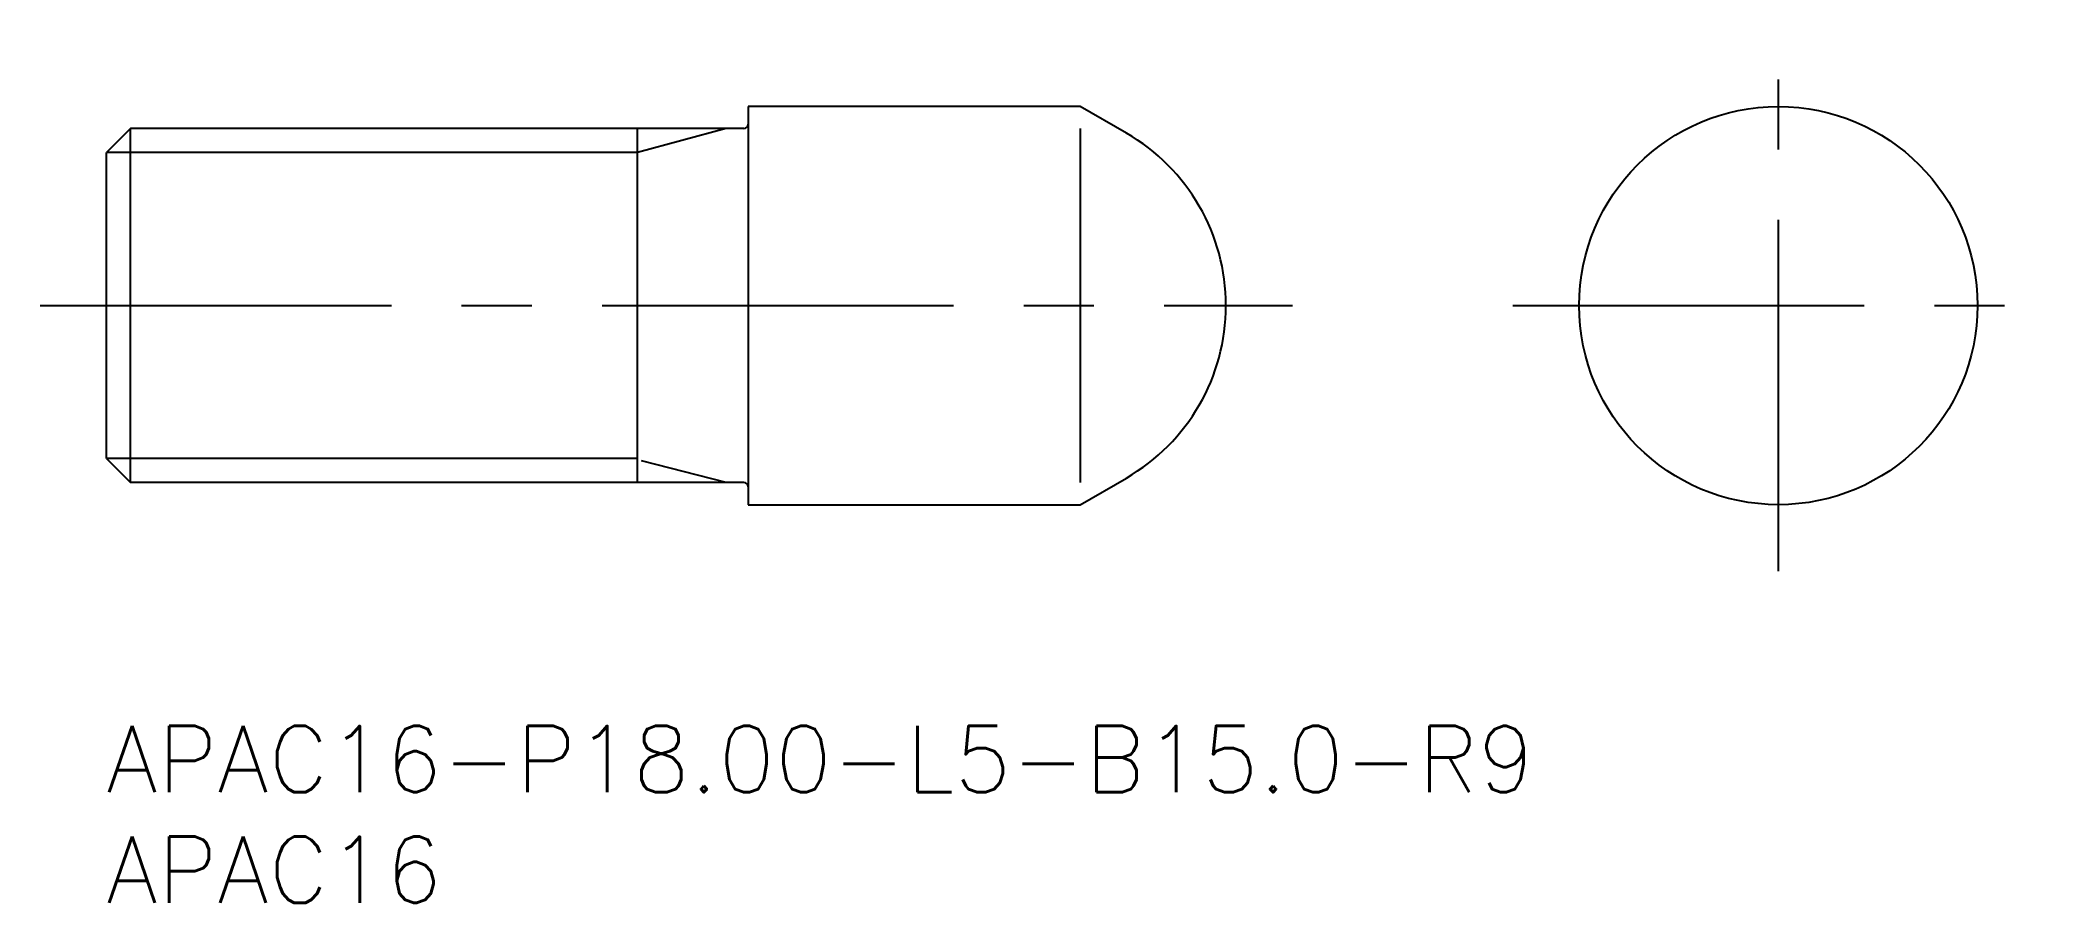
# Model space of a CAD drawing. Extents: x -3 to 87.6, y -8 to 31.
import ezdxf

# ---------------------------------------------------------------- set-up
doc = ezdxf.new("R2010")
doc.units = 0
doc.header["$LTSCALE"] = 0.5
doc.linetypes.add('CENTER', pattern=[50.8, 31.75, -6.35, 6.35, -6.35])
for name, color, linetype in [('MSM_CENTER', 1, 'CENTER'), ('MSM_CONTINUOUS', 7, 'CONTINUOUS'), ('MSM_NARROW', 5, 'CONTINUOUS'), ('MSM_PART_NUMBER', 7, 'CONTINUOUS')]:
    doc.layers.add(name, color=color, linetype=linetype)
doc.styles.get("Standard").update_dxf_attribs({"font": 'txt.shx', "height": 1, "bigfont": 'bigfont.shx'})

# ---------------------------------------------------------------- blocks, each defined once
blk = doc.blocks.new('*U15')
at = {"layer": 'MSM_PART_NUMBER'}
blk.add_text('APAC16-P18.00-L5-B15.0-R9', height=3, dxfattribs=at).set_placement((0, -3))
blk = doc.blocks.new('*U16')
at = {"layer": 'MSM_PART_NUMBER'}
blk.add_text('APAC16', height=3, dxfattribs=at).set_placement((0, -8))

msp = doc.modelspace()

# ---------------------------------------------------------------- linework, layer by layer
at = {"layer": 'MSM_CENTER'}
for p, q in [((75.551, 7), (75.551, 31)), ((-3, 19), (53.588, 19)), ((63.551, 19), (87.551, 19))]:
    msp.add_line(p, q, dxfattribs=at)
at = {"layer": 'MSM_CONTINUOUS'}
for p, q in [((44, 28), (29, 28)), ((29, 28), (29, 10)), ((46.088, 26.794), (44, 28)), ((1.082, 27), (0, 25.918)), ((28.8, 27), (1.082, 27)), ((1.082, 11), (1.082, 27)), ((24, 11), (24, 27)), ((0, 12.083), (0, 25.918)), ((0, 12.083), (1.082, 11)), ((28.8, 11), (1.082, 11)), ((44, 10), (46.088, 11.206)), ((29, 10), (44, 10))]:
    msp.add_line(p, q, dxfattribs=at)
msp.add_circle((75.551, 19), 9, dxfattribs=at)
for centre, radius, start, end in [((28.8, 27.2), 0.2, 270, 0), ((41.588, 19), 9, 300, 60), ((28.8, 10.8), 0.2, 0, 90)]:
    msp.add_arc(centre, radius, start, end, dxfattribs=at)
at = {"layer": 'MSM_NARROW'}
for p, q in [((28, 27), (24, 25.918)), ((44, 27), (44, 11)), ((24, 25.918), (0, 25.918)), ((24, 12.083), (0, 12.083)), ((28, 11), (24.185, 11.976))]:
    msp.add_line(p, q, dxfattribs=at)

# ---------------------------------------------------------------- block references
at = {"layer": 'MSM_CONTINUOUS'}
for name in ['*U15', '*U16']:
    msp.add_blockref(name, (0, 0), dxfattribs=at)

doc.saveas('drawing.dxf')
